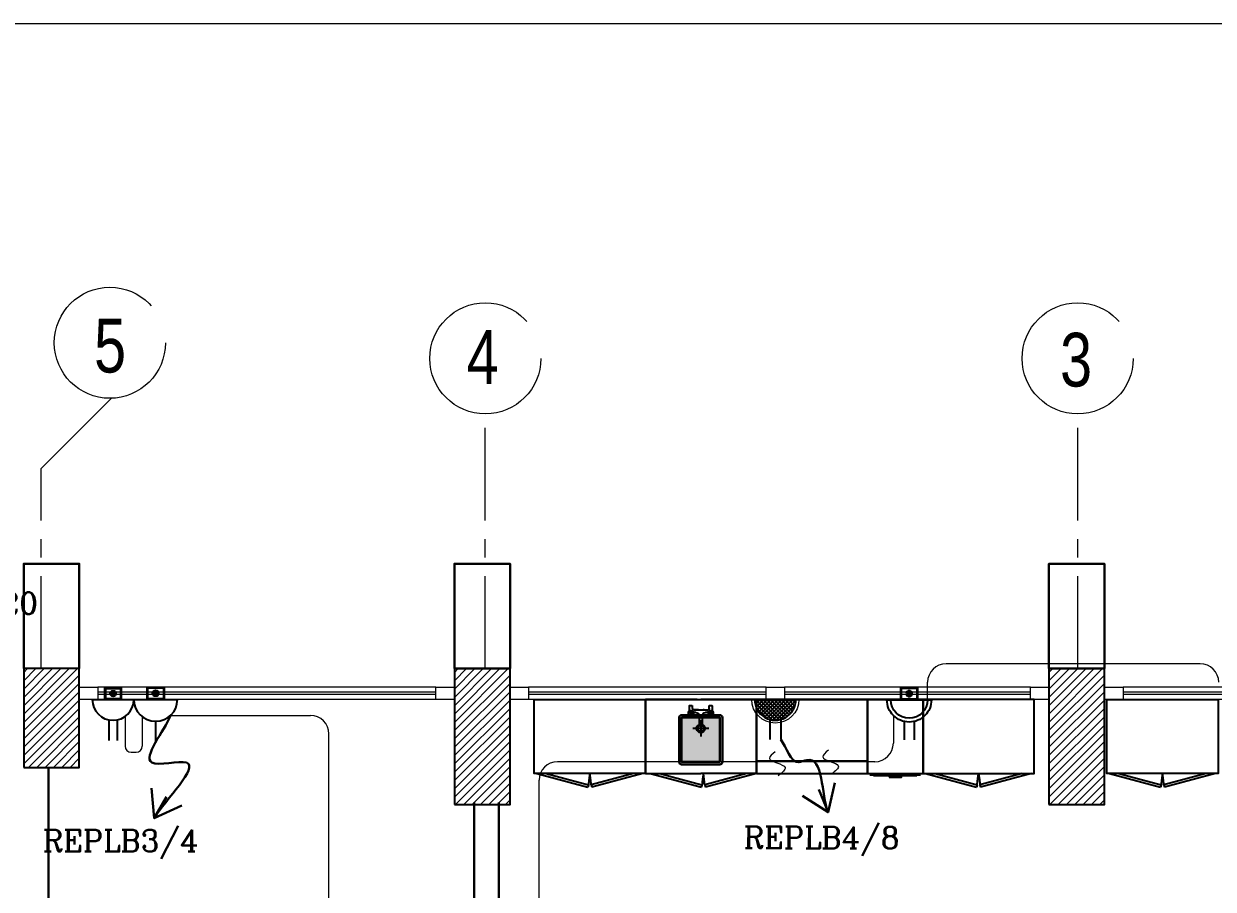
# Model space of a CAD drawing. Extents: x 1315 to 1416, y 473 to 837.
# Drawn here: x 1365.15 to 1374.78, y 692.79 to 699.8 of the extents above; entities that cross this region are included whole.
import ezdxf

# ---------------------------------------------------------------- set-up
doc = ezdxf.new("R2010")
doc.units = 0
doc.header["$MEASUREMENT"] = 0
for name, pattern in [('ACAD_ISO02W100', [15, 12, -3]), ('CENTERX2', [4, 2.5, -0.5, 0.5, -0.5]), ('DASHED', [19.05, 12.7, -6.35]), ('DASHED2', [0.375, 0.25, -0.125])]:
    doc.linetypes.add(name, pattern=pattern)
doc.layers.get('0').update_dxf_attribs({"color": 252, "linetype": 'CONTINUOUS', "lineweight": 30})
for name, color, linetype in [('-FUR', 252, 'CONTINUOUS'), ('E-SOCKETS', 6, 'CONTINUOUS'), ('POWER', 1, 'CONTINUOUS'), ('SAN', 252, 'CONTINUOUS'), ('WIRING', 4, 'CONTINUOUS')]:
    doc.layers.add(name, color=color, linetype=linetype)
for name, color, linetype, lineweight in [('axis', 252, 'CENTERX2', 5), ('Column', 252, 'CONTINUOUS', 25), ('elev', 252, 'CONTINUOUS', 9), ('hatch', 252, 'CONTINUOUS', 9), ('Socket', 3, 'CONTINUOUS', 15), ('txt in circle', 252, 'CONTINUOUS', 13), ('UG-BORDER', 20, 'CONTINUOUS', 80), ('Wall', 252, 'CONTINUOUS', 30), ('WINDOW', 252, 'CONTINUOUS', 5), ('WIRRING', 3, 'CONTINUOUS', 5)]:
    doc.layers.add(name, color=color, linetype=linetype, lineweight=lineweight)
doc.styles.add('ARIAL', font='arial.ttf')
doc.styles.add('E80', font='romanc.shx')
doc.styles.add('SOSA2', font='SOSA.shx', dxfattribs={"width": 0.8})
doc.dimstyles.new('DIM-100-IN', dxfattribs={"dimtxt": 0.22, "dimasz": 0.1, "dimexe": 0.15, "dimexo": 0.15, "dimgap": 0, "dimtad": 0, "dimrnd": 0.05, "dimzin": 1, "dimdsep": 46, "dimtxsty": 'ARIAL', "dimblk": 'DOT', "dimcen": 0.2, "dimclrd": 256, "dimclre": 256, "dimclrt": 23, "dimadec": 0, "dimazin": 0, "dimtfac": 1, "dimtmove": 2, "dimatfit": 2, "dimldrblk": 'OPEN90', "dimfxl": 0.15, "dimfxlon": 1, "dimtolj": 1, "dimtzin": 0, "dimlwe": -1, "dimarcsym": 0})

# ---------------------------------------------------------------- blocks, each defined once
blk = doc.blocks.new('A$C11ED6BD5')
at = {"layer": 'axis', "color": 0, "ltscale": 2}
blk.add_line((-17.05, 23.8228), (-16.4793, 24.3903), dxfattribs=at)
at = {"layer": 'axis', "color": 0, "ltscale": 0.3}
for p, q in [((-13.45, 22.2), (-13.45, 24.2638)), ((-8.65, 22.2), (-8.65, 24.2638)), ((-17.05, 22.2), (-17.05, 23.8228))]:
    blk.add_line(p, q, dxfattribs=at)
at = {"layer": 'axis', "color": 0}
for centre in [(-16.4927, 24.8401), (-13.45, 24.7138), (-8.65, 24.7138)]:
    blk.add_circle(centre, 0.45, dxfattribs=at)
at = {"layer": 'txt in circle', "color": 0, "ltscale": 0.01, "char_height": 0.4355, "attachment_point": 5, "style": 'SOSA2'}
for s, insert in [('5', (-16.4908, 24.8138)), ('4', (-13.4715, 24.7246)), ('3', (-8.6629, 24.7001))]:
    blk.add_mtext(s, dxfattribs=dict(at, insert=insert))
blk = doc.blocks.new('5')
at = {"layer": '-FUR', "linetype": 'ACAD_ISO02W100'}
for p, q in [((41999.7885, -66320.4478), (42000.6885, -66320.4478)), ((41999.8085, -66321.0478), (42000.2221, -66321.1587)), ((41999.8858, -66321.0478), (42000.2273, -66321.1393)), ((42000.5913, -66321.0478), (42000.2498, -66321.1393)), ((42000.6685, -66321.0478), (42000.255, -66321.1587)), ((42000.2273, -66321.1393), (42000.2221, -66321.1587)), ((42000.2498, -66321.1393), (42000.255, -66321.1587))]:
    blk.add_line(p, q, dxfattribs=at)
at = {"layer": '-FUR'}
blk.add_lwpolyline([(41999.7885, -66320.4478), (42000.6885, -66320.4478), (42000.6885, -66321.0478), (41999.7885, -66321.0478)], close=True, dxfattribs=at)
at = {"layer": '-FUR', "linetype": 'ACAD_ISO02W100'}
for centre, start, end in [((42001.7538, -66321.2808), 171.26112, 174.70691), ((41998.7233, -66321.2808), 5.29309, 8.73888)]:
    blk.add_arc(centre, 1.5331, start, end, dxfattribs=at)
blk = doc.blocks.new('YY5Y5')
at = {"layer": 'SAN', "color": 1}
for p, q in [((433.83, 542.04), (433.83, 538.56)), ((435.73, 542.41), (434.2, 542.41)), ((435.73, 540.55), (435.73, 542.41)), ((447.16, 542.41), (447.16, 540.55)), ((448.69, 542.41), (447.16, 542.41)), ((449.07, 538.56), (449.07, 542.04)), ((434.16, 537.56), (433.7, 538.02)), ((434.16, 536.15), (433.7, 535.69)), ((435.58, 537.56), (436.04, 538.02)), ((435.58, 536.15), (436.04, 535.69)), ((436.72, 537.65), (438.25, 537.65)), ((446.18, 539.55), (436.73, 539.55)), ((440.5, 535.4), (440.5, 528.74)), ((442.4, 528.74), (442.4, 535.4)), ((443.04, 539.55), (446.16, 539.55)), ((444.65, 537.65), (446.18, 537.65)), ((447.32, 537.56), (446.86, 538.02)), ((447.32, 536.15), (446.86, 535.69)), ((448.74, 537.56), (449.2, 538.02)), ((448.74, 536.15), (449.2, 535.69)), ((440.87, 528.36), (442.03, 528.36))]:
    blk.add_line(p, q, dxfattribs=at)
at = {"layer": 'SAN', "color": 1, "linetype": 'Continuous'}
blk.add_line((439.23, 539.55), (439.86, 539.55), dxfattribs=at)
at = {"layer": 'SAN', "color": 2, "linetype": 'DASHED'}
for points in [[(436.06, 527.03), (446.84, 527.03)], [(441.45, 532.42), (441.45, 521.63)]]:
    blk.add_lwpolyline(points, dxfattribs=at)
at = {"layer": 'SAN', "color": 1}
for centre, radius in [((434.87, 536.85), 2), ((434.87, 536.85), 1), ((434.87, 536.85), 0.8), ((448.03, 536.85), 2), ((448.03, 536.85), 1), ((448.03, 536.85), 0.8)]:
    blk.add_circle(centre, radius, dxfattribs=at)
for centre, radius, start, end in [((434.2, 542.04), 0.375, 90, 180), ((448.69, 542.04), 0.375, 0, 90), ((436.73, 540.55), 1, 180, 270), ((438.25, 535.4), 2.25, 0, 90), ((444.65, 535.4), 2.25, 90, 180), ((446.16, 540.55), 1, 270, 0), ((441.45, 527.03), 2.86, 109.43194, 70.56806), ((441.45, 527.03), 2.08, 117.27647, 62.72353), ((440.87, 528.74), 0.375, 180, 270), ((442.03, 528.74), 0.375, 270, 360)]:
    blk.add_arc(centre, radius, start, end, dxfattribs=at)
blk = doc.blocks.new('fd')
at = {"layer": '-FUR'}
h = blk.add_hatch(color=254, dxfattribs=at)
h.paths.add_polyline_path([(1322.6636, 576.6994), (1322.3536, 576.6994), (1322.3536, 577.0594), (1322.6636, 577.0594)], flags=16)
edge = h.paths.add_edge_path()
edge.add_line((1322.6636, 576.6794), (1322.3536, 576.6794))
edge.add_arc((1322.3536, 576.6994), 0.02, 180, 270, ccw=False)
edge.add_line((1322.3336, 576.6994), (1322.3336, 577.0594))
edge.add_arc((1322.3536, 577.0594), 0.02, 90, 180, ccw=False)
edge.add_line((1322.3536, 577.0794), (1322.6636, 577.0794))
edge.add_arc((1322.6636, 577.0594), 0.02, 0, 90, ccw=False)
edge.add_line((1322.6836, 577.0594), (1322.6836, 576.6994))
edge.add_arc((1322.6636, 576.6994), 0.02, -90, 0, ccw=False)
blk.add_hatch(color=253, dxfattribs=at).paths.add_polyline_path([(1322.6636, 577.0594), (1322.6636, 576.6994), (1322.3536, 576.6994), (1322.3536, 577.0594)])
h = blk.add_hatch(color=251, dxfattribs=at)
h.paths.add_polyline_path([(1322.6337, 577.0294), (1322.6636, 577.0594), (1322.6636, 576.6994), (1322.6336, 576.7294)])
h.paths.add_polyline_path([(1322.6336, 576.7294), (1322.6636, 576.6994), (1322.3536, 576.6994), (1322.3836, 576.7294)])
h = blk.add_hatch(color=252, dxfattribs=at)
h.paths.add_polyline_path([(1322.3836, 577.0294), (1322.3536, 577.0594), (1322.6636, 577.0594), (1322.6337, 577.0294)])
h.paths.add_polyline_path([(1322.3836, 576.7294), (1322.3536, 576.6994), (1322.3536, 577.0594), (1322.3836, 577.0294)])
for p, q in [((1322.4784, 577.2056), (1322.0597, 577.2056)), ((1322.4784, 577.2056), (1322.9597, 577.2056)), ((1322.0597, 576.6056), (1322.5097, 576.6056)), ((1322.9597, 576.6056), (1322.5097, 576.6056))]:
    blk.add_line(p, q, dxfattribs=at)
at = {"layer": '-FUR', "linetype": 'ACAD_ISO02W100'}
for p, q in [((1322.0597, 577.2056), (1322.5097, 577.2056)), ((1322.9597, 577.2056), (1322.5097, 577.2056)), ((1322.0997, 576.6056), (1322.5133, 576.4948)), ((1322.177, 576.6056), (1322.5185, 576.5141)), ((1322.8824, 576.6056), (1322.541, 576.5141)), ((1322.9597, 576.6056), (1322.5462, 576.4948)), ((1322.5185, 576.5141), (1322.5133, 576.4948)), ((1322.541, 576.5141), (1322.5462, 576.4948))]:
    blk.add_line(p, q, dxfattribs=at)
for centre, start, end in [((1324.045, 576.3727), 171.26112, 174.70691), ((1321.0144, 576.3727), 5.29309, 8.73888)]:
    blk.add_arc(centre, 1.5331, start, end, dxfattribs=at)
for p, q in [((1322.0597, 577.2056), (1322.0597, 576.6056)), ((1322.9597, 577.2056), (1322.9597, 576.6056))]:
    blk.add_line(p, q)
blk.add_lwpolyline([(1322.6636, 576.6794), (1322.3536, 576.6794, -0.414214), (1322.3336, 576.6994), (1322.3336, 577.0594, -0.414214), (1322.3536, 577.0794), (1322.6636, 577.0794, -0.414214), (1322.6836, 577.0594), (1322.6836, 576.6994, -0.414214)], format="xyb", close=True)
blk.add_lwpolyline([(1322.6636, 576.6794), (1322.3536, 576.6794, -0.414214), (1322.3336, 576.6994), (1322.3336, 577.0594, -0.414214), (1322.3536, 577.0794), (1322.6636, 577.0794, -0.414214), (1322.6836, 577.0594), (1322.6836, 576.6994, -0.414214)], format="xyb", close=True)
blk.add_lwpolyline([(1322.6636, 576.6994), (1322.3536, 576.6994), (1322.3536, 577.0594), (1322.6636, 577.0594)], close=True)
at = {"extrusion": (0, 0, -1), "xscale": 0.0121000000000322, "yscale": 0.0121000000000322, "zscale": -0.0121}
blk.add_blockref('YY5Y5', (-1327.8502, 570.5947), dxfattribs=at)
blk = doc.blocks.new('juy')
blk.add_line((1322.9597, 577.2056), (1322.9597, 576.6056))
blk.add_blockref('fd', (0, 0))
blk = doc.blocks.new('ba7es')
at = {"layer": '-FUR', "linetype": 'ACAD_ISO02W100'}
blk.add_line((1323.8895, 576.6578), (1322.9895, 576.6578), dxfattribs=at)
for p, q in [((1323.8895, 577.2578), (1322.9895, 577.2578)), ((1322.9895, 577.2578), (1322.9895, 576.6578)), ((1323.8895, 576.6578), (1323.8895, 577.2578)), ((1322.9895, 576.6578), (1322.9895, 576.7578)), ((1322.9895, 576.7578), (1323.8895, 576.7578))]:
    blk.add_line(p, q)
blk = doc.blocks.new('3')
at = {"layer": '-FUR', "linetype": 'ACAD_ISO02W100'}
blk.add_line((41990.0194, -66320.4802), (41990.4694, -66320.4802), dxfattribs=at)
at = {"layer": '-FUR'}
for p, q in [((41990.0394, -66321.0902), (41990.4494, -66321.0902)), ((41990.0694, -66321.0952), (41990.4194, -66321.0952))]:
    blk.add_line(p, q, dxfattribs=at)
blk.add_lwpolyline([(41990.0194, -66321.0802), (41990.4694, -66321.0802), (41990.4694, -66320.4802), (41990.0194, -66320.4802)], close=True, dxfattribs=at)
at = {"layer": '-FUR', "color": 1}
blk.add_lwpolyline([(41990.1944, -66321.1102), (41990.2944, -66321.1102), (41990.2944, -66321.1002), (41990.1944, -66321.1002)], close=True, dxfattribs=at)
blk = doc.blocks.new('LAB1')
h = blk.add_hatch(color=256)
h.set_gradient(color1=(255, 191, 127), color2=(255, 181, 107), one_color=1, tint=0.71)
h.paths.add_polyline_path([(991.8811, 470.2735), (991.5711, 470.2735), (991.5711, 469.9135), (991.8811, 469.9135)], flags=0)
edge = h.paths.add_edge_path(flags=17)
edge.add_line((991.8811, 470.2935), (991.5711, 470.2935))
edge.add_arc((991.5711, 470.2735), 0.02, 90, 180)
edge.add_line((991.5511, 470.2735), (991.5511, 469.9135))
edge.add_arc((991.5711, 469.9135), 0.02, 180, 270)
edge.add_line((991.5711, 469.8935), (991.8811, 469.8935))
edge.add_arc((991.8811, 469.9135), 0.02, 270, 360)
edge.add_line((991.9011, 469.9135), (991.9011, 470.2735))
edge.add_arc((991.8811, 470.2735), 0.02, 360, 450)
edge = h.paths.add_edge_path(flags=0)
edge.add_line((991.7145, 469.9805), (991.7145, 469.8999))
edge = h.paths.add_edge_path(flags=0)
edge.add_line((991.7376, 469.8999), (991.7376, 469.9805))
edge = h.paths.add_edge_path(flags=0)
edge.add_line((991.7261, 469.9359), (991.7261, 470.0664))
edge = h.paths.add_edge_path(flags=0)
edge.add_line((991.7913, 470.0012), (991.6608, 470.0012))
edge = h.paths.add_edge_path(flags=0)
edge.add_arc((991.7261, 470.0012), 0.0346, -70.56806, 250.56806, ccw=False)
edge = h.paths.add_edge_path(flags=0)
edge.add_arc((991.7261, 470.0012), 0.0251, -62.72353, 242.72353, ccw=False)
edge = h.paths.add_edge_path(flags=0)
edge.add_arc((991.7191, 469.9805), 0.00454, 90, 180, ccw=False)
edge = h.paths.add_edge_path(flags=0)
edge.add_arc((991.7331, 469.9805), 0.00454, 0, 90, ccw=False)
edge = h.paths.add_edge_path(flags=0)
edge.add_line((991.7331, 469.985), (991.7191, 469.985))
edge = h.paths.add_edge_path(flags=16)
edge.add_arc((991.6464, 469.8823), 0.0121, 0, 360, ccw=False)
edge = h.paths.add_edge_path(flags=16)
edge.add_line((991.7971, 469.8908), (991.7916, 469.8964))
edge = h.paths.add_edge_path(flags=16)
edge.add_line((991.8143, 469.8908), (991.8198, 469.8964))
edge = h.paths.add_edge_path(flags=16)
edge.add_line((991.6379, 469.8908), (991.6323, 469.8964))
edge = h.paths.add_edge_path(flags=16)
edge.add_line((991.655, 469.8908), (991.6606, 469.8964))
h = blk.add_hatch(color=256)
h.set_gradient(color1=(255, 191, 127), color2=(255, 181, 107), one_color=1, tint=0.71)
edge = h.paths.add_edge_path(flags=17)
edge.add_line((991.8811, 470.2935), (991.5711, 470.2935))
edge.add_arc((991.5711, 470.2735), 0.02, 90, 180)
edge.add_line((991.5511, 470.2735), (991.5511, 469.9135))
edge.add_arc((991.5711, 469.9135), 0.02, 180, 270)
edge.add_line((991.5711, 469.8935), (991.8811, 469.8935))
edge.add_arc((991.8811, 469.9135), 0.02, 270, 360)
edge.add_line((991.9011, 469.9135), (991.9011, 470.2735))
edge.add_arc((991.8811, 470.2735), 0.02, 360, 450)
h.paths.add_polyline_path([(991.8811, 470.2735), (991.5711, 470.2735), (991.5711, 469.9135), (991.8811, 469.9135)], flags=0)
edge = h.paths.add_edge_path(flags=0)
edge.add_line((991.7145, 469.9805), (991.7145, 469.8999))
edge = h.paths.add_edge_path(flags=0)
edge.add_line((991.7376, 469.8999), (991.7376, 469.9805))
edge = h.paths.add_edge_path(flags=0)
edge.add_line((991.7261, 469.9359), (991.7261, 470.0664))
edge = h.paths.add_edge_path(flags=0)
edge.add_line((991.7913, 470.0012), (991.6608, 470.0012))
edge = h.paths.add_edge_path(flags=0)
edge.add_arc((991.7261, 470.0012), 0.0346, -70.56806, 250.56806, ccw=False)
edge = h.paths.add_edge_path(flags=0)
edge.add_arc((991.7261, 470.0012), 0.0251, -62.72353, 242.72353, ccw=False)
edge = h.paths.add_edge_path(flags=0)
edge.add_arc((991.7191, 469.9805), 0.00454, 90, 180, ccw=False)
edge = h.paths.add_edge_path(flags=0)
edge.add_arc((991.7331, 469.9805), 0.00454, 0, 90, ccw=False)
edge = h.paths.add_edge_path(flags=0)
edge.add_line((991.7331, 469.985), (991.7191, 469.985))
edge = h.paths.add_edge_path(flags=16)
edge.add_arc((991.6464, 469.8823), 0.0121, 0, 360, ccw=False)
edge = h.paths.add_edge_path(flags=16)
edge.add_line((991.7971, 469.8908), (991.7916, 469.8964))
edge = h.paths.add_edge_path(flags=16)
edge.add_line((991.8143, 469.8908), (991.8198, 469.8964))
edge = h.paths.add_edge_path(flags=16)
edge.add_line((991.6379, 469.8908), (991.6323, 469.8964))
edge = h.paths.add_edge_path(flags=16)
edge.add_line((991.655, 469.8908), (991.6606, 469.8964))
h = blk.add_hatch(color=256)
h.set_gradient(color1=(255, 191, 127), color2=(255, 181, 107), one_color=1, tint=0.71)
edge = h.paths.add_edge_path(flags=16)
edge.add_line((991.8811, 470.2935), (991.5711, 470.2935))
edge.add_arc((991.5711, 470.2735), 0.02, 90, 180)
edge.add_line((991.5511, 470.2735), (991.5511, 469.9135))
edge.add_arc((991.5711, 469.9135), 0.02, 180, 270)
edge.add_line((991.5711, 469.8935), (991.8811, 469.8935))
edge.add_arc((991.8811, 469.9135), 0.02, 270, 360)
edge.add_line((991.9011, 469.9135), (991.9011, 470.2735))
edge.add_arc((991.8811, 470.2735), 0.02, 360, 450)
edge = h.paths.add_edge_path()
edge.add_arc((991.6464, 469.8823), 0.0242, 0, 360, ccw=False)
edge = h.paths.add_edge_path(flags=16)
edge.add_arc((991.6464, 469.8823), 0.0121, 0, 360, ccw=False)
edge = h.paths.add_edge_path(flags=16)
edge.add_arc((991.6464, 469.8823), 0.00968, 0, 360, ccw=False)
edge = h.paths.add_edge_path(flags=16)
edge.add_line((991.6379, 469.8908), (991.6323, 469.8964))
edge = h.paths.add_edge_path(flags=16)
edge.add_line((991.6379, 469.8737), (991.6323, 469.8682))
edge = h.paths.add_edge_path(flags=16)
edge.add_line((991.655, 469.8908), (991.6606, 469.8964))
edge = h.paths.add_edge_path(flags=16)
edge.add_line((991.655, 469.8737), (991.6606, 469.8682))
h = blk.add_hatch(color=256)
h.set_gradient(color1=(255, 191, 127), color2=(255, 181, 107), one_color=1, tint=0.71)
edge = h.paths.add_edge_path(flags=16)
edge.add_line((991.8811, 470.2935), (991.5711, 470.2935))
edge.add_arc((991.5711, 470.2735), 0.02, 90, 180)
edge.add_line((991.5511, 470.2735), (991.5511, 469.9135))
edge.add_arc((991.5711, 469.9135), 0.02, 180, 270)
edge.add_line((991.5711, 469.8935), (991.8811, 469.8935))
edge.add_arc((991.8811, 469.9135), 0.02, 270, 360)
edge.add_line((991.9011, 469.9135), (991.9011, 470.2735))
edge.add_arc((991.8811, 470.2735), 0.02, 360, 450)
edge = h.paths.add_edge_path()
edge.add_arc((991.8057, 469.8823), 0.0242, 0, 360, ccw=False)
edge = h.paths.add_edge_path(flags=16)
edge.add_arc((991.8057, 469.8823), 0.0121, 0, 360, ccw=False)
edge = h.paths.add_edge_path(flags=16)
edge.add_arc((991.8057, 469.8823), 0.00968, 0, 360, ccw=False)
edge = h.paths.add_edge_path(flags=16)
edge.add_line((991.7971, 469.8908), (991.7916, 469.8964))
edge = h.paths.add_edge_path(flags=16)
edge.add_line((991.7971, 469.8737), (991.7916, 469.8682))
edge = h.paths.add_edge_path(flags=16)
edge.add_line((991.8143, 469.8908), (991.8198, 469.8964))
edge = h.paths.add_edge_path(flags=16)
edge.add_line((991.8143, 469.8737), (991.8198, 469.8682))
h = blk.add_hatch(color=256)
h.set_gradient(color1=(255, 191, 127), color2=(255, 181, 107), one_color=1, tint=0.71)
edge = h.paths.add_edge_path(flags=16)
edge.add_line((991.8811, 470.2935), (991.5711, 470.2935))
edge.add_arc((991.5711, 470.2735), 0.02, 90, 180)
edge.add_line((991.5511, 470.2735), (991.5511, 469.9135))
edge.add_arc((991.5711, 469.9135), 0.02, 180, 270)
edge.add_line((991.5711, 469.8935), (991.8811, 469.8935))
edge.add_arc((991.8811, 469.9135), 0.02, 270, 360)
edge.add_line((991.9011, 469.9135), (991.9011, 470.2735))
edge.add_arc((991.8811, 470.2735), 0.02, 360, 450)
edge = h.paths.add_edge_path(flags=0)
edge.add_line((991.7145, 469.9805), (991.7145, 469.8999))
edge = h.paths.add_edge_path()
edge.add_arc((991.6873, 469.8999), 0.0272, 270, 360, ccw=False)
h = blk.add_hatch(color=256)
h.set_gradient(color1=(255, 191, 127), color2=(255, 181, 107), one_color=1, tint=0.71)
edge = h.paths.add_edge_path(flags=16)
edge.add_line((991.8811, 470.2935), (991.5711, 470.2935))
edge.add_arc((991.5711, 470.2735), 0.02, 90, 180)
edge.add_line((991.5511, 470.2735), (991.5511, 469.9135))
edge.add_arc((991.5711, 469.9135), 0.02, 180, 270)
edge.add_line((991.5711, 469.8935), (991.8811, 469.8935))
edge.add_arc((991.8811, 469.9135), 0.02, 270, 360)
edge.add_line((991.9011, 469.9135), (991.9011, 470.2735))
edge.add_arc((991.8811, 470.2735), 0.02, 360, 450)
edge = h.paths.add_edge_path(flags=0)
edge.add_line((991.7376, 469.8999), (991.7376, 469.9805))
edge = h.paths.add_edge_path()
edge.add_arc((991.7648, 469.8999), 0.0272, 180, 270, ccw=False)
h = blk.add_hatch(color=256)
h.set_gradient(color1=(255, 191, 127), color2=(255, 181, 107), one_color=1, tint=0.71)
edge = h.paths.add_edge_path(flags=16)
edge.add_line((991.8811, 470.2935), (991.5711, 470.2935))
edge.add_arc((991.5711, 470.2735), 0.02, 90, 180)
edge.add_line((991.5511, 470.2735), (991.5511, 469.9135))
edge.add_arc((991.5711, 469.9135), 0.02, 180, 270)
edge.add_line((991.5711, 469.8935), (991.8811, 469.8935))
edge.add_arc((991.8811, 469.9135), 0.02, 270, 360)
edge.add_line((991.9011, 469.9135), (991.9011, 470.2735))
edge.add_arc((991.8811, 470.2735), 0.02, 360, 450)
h.paths.add_polyline_path([(991.8811, 470.2735), (991.5711, 470.2735), (991.5711, 469.9135), (991.8811, 469.9135)], flags=0)
edge = h.paths.add_edge_path(flags=17)
edge.add_line((991.8811, 470.2935), (991.5711, 470.2935))
edge.add_arc((991.5711, 470.2735), 0.02, 90, 180)
edge.add_line((991.5511, 470.2735), (991.5511, 469.9135))
edge.add_arc((991.5711, 469.9135), 0.02, 180, 270)
edge.add_line((991.5711, 469.8935), (991.8811, 469.8935))
edge.add_arc((991.8811, 469.9135), 0.02, 270, 360)
edge.add_line((991.9011, 469.9135), (991.9011, 470.2735))
edge.add_arc((991.8811, 470.2735), 0.02, 360, 450)
edge = h.paths.add_edge_path(flags=0)
edge.add_line((991.7145, 469.9805), (991.7145, 469.8999))
edge = h.paths.add_edge_path(flags=0)
edge.add_line((991.7376, 469.8999), (991.7376, 469.9805))
edge = h.paths.add_edge_path(flags=0)
edge.add_line((991.7261, 469.9359), (991.7261, 470.0664))
edge = h.paths.add_edge_path(flags=0)
edge.add_line((991.7913, 470.0012), (991.6608, 470.0012))
edge = h.paths.add_edge_path(flags=0)
edge.add_arc((991.7261, 470.0012), 0.0346, -70.56806, 250.56806, ccw=False)
edge = h.paths.add_edge_path(flags=0)
edge.add_arc((991.7261, 470.0012), 0.0251, -62.72353, 242.72353, ccw=False)
edge = h.paths.add_edge_path(flags=0)
edge.add_arc((991.7191, 469.9805), 0.00454, 90, 180, ccw=False)
edge = h.paths.add_edge_path(flags=0)
edge.add_arc((991.7331, 469.9805), 0.00454, 0, 90, ccw=False)
edge = h.paths.add_edge_path(flags=0)
edge.add_line((991.7331, 469.985), (991.7191, 469.985))
edge = h.paths.add_edge_path(flags=16)
edge.add_arc((991.8057, 469.8823), 0.0121, 0, 360, ccw=False)
edge = h.paths.add_edge_path(flags=16)
edge.add_arc((991.6464, 469.8823), 0.0121, 0, 360, ccw=False)
edge = h.paths.add_edge_path(flags=16)
edge.add_line((991.7971, 469.8908), (991.7916, 469.8964))
edge = h.paths.add_edge_path(flags=16)
edge.add_line((991.8143, 469.8908), (991.8198, 469.8964))
edge = h.paths.add_edge_path(flags=16)
edge.add_line((991.6379, 469.8908), (991.6323, 469.8964))
edge = h.paths.add_edge_path(flags=16)
edge.add_line((991.655, 469.8908), (991.6606, 469.8964))
h = blk.add_hatch(color=256)
h.set_gradient(color1=(255, 191, 127), color2=(255, 181, 107), one_color=1, tint=0.71)
edge = h.paths.add_edge_path()
edge.add_arc((991.6464, 469.8823), 0.0242, 0, 360, ccw=False)
edge = h.paths.add_edge_path(flags=16)
edge.add_arc((991.6464, 469.8823), 0.0121, 0, 360, ccw=False)
edge = h.paths.add_edge_path(flags=16)
edge.add_arc((991.6464, 469.8823), 0.00968, 0, 360, ccw=False)
edge = h.paths.add_edge_path(flags=16)
edge.add_line((991.6379, 469.8908), (991.6323, 469.8964))
edge = h.paths.add_edge_path(flags=16)
edge.add_line((991.6379, 469.8737), (991.6323, 469.8682))
edge = h.paths.add_edge_path(flags=16)
edge.add_line((991.655, 469.8908), (991.6606, 469.8964))
edge = h.paths.add_edge_path(flags=16)
edge.add_line((991.655, 469.8737), (991.6606, 469.8682))
h = blk.add_hatch(color=256)
h.set_gradient(color1=(255, 191, 127), color2=(255, 181, 107), one_color=1, tint=0.71)
edge = h.paths.add_edge_path()
edge.add_arc((991.8057, 469.8823), 0.0242, 0, 360, ccw=False)
edge = h.paths.add_edge_path(flags=16)
edge.add_arc((991.8057, 469.8823), 0.00968, 0, 360, ccw=False)
edge = h.paths.add_edge_path(flags=16)
edge.add_line((991.7971, 469.8908), (991.7916, 469.8964))
edge = h.paths.add_edge_path(flags=16)
edge.add_line((991.7971, 469.8737), (991.7916, 469.8682))
edge = h.paths.add_edge_path(flags=16)
edge.add_line((991.8143, 469.8908), (991.8198, 469.8964))
edge = h.paths.add_edge_path(flags=16)
edge.add_line((991.8143, 469.8737), (991.8198, 469.8682))
h = blk.add_hatch(color=256)
h.set_gradient(color1=(255, 191, 127), color2=(255, 181, 107), one_color=1, tint=0.71)
edge = h.paths.add_edge_path(flags=17)
edge.add_arc((991.8057, 469.8823), 0.0121, 0, 360, ccw=False)
edge = h.paths.add_edge_path(flags=16)
edge.add_arc((991.8057, 469.8823), 0.00968, 0, 360, ccw=False)
edge = h.paths.add_edge_path(flags=16)
edge.add_line((991.7971, 469.8908), (991.7916, 469.8964))
edge = h.paths.add_edge_path(flags=16)
edge.add_line((991.7971, 469.8737), (991.7916, 469.8682))
edge = h.paths.add_edge_path(flags=16)
edge.add_line((991.8143, 469.8908), (991.8198, 469.8964))
edge = h.paths.add_edge_path(flags=16)
edge.add_line((991.8143, 469.8737), (991.8198, 469.8682))
at = {"xscale": -1, "rotation": 180}
for name, p in [('5', (-41009.4114, -65850.6805)), ('juy', (-330.7826, 1046.9729)), ('5', (-41004.7709, -65850.6805)), ('3', (-40996.9423, -65850.7129))]:
    blk.add_blockref(name, p, dxfattribs=at)
at = {"rotation": 179.999999999975}
for name, p in [('5', (42994.2157, -65850.6805)), ('ba7es', (2316.0667, 1047.0251))]:
    blk.add_blockref(name, p, dxfattribs=at)
blk = doc.blocks.new('DOUBLEX POWER SOCKET')
at = {"layer": 'POWER', "ltscale": 0.05}
h = blk.add_hatch(dxfattribs=at)
h.set_pattern_fill('ANSI37', color=213, scale=0.000177778, angle=-90, style=0)
h.set_pattern_definition([(135, (-134.804893, -140.661473), (0.0117851071, 0.0117851071), []), (45, (-134.804893, -140.661473), (0.0117851071, -0.0117851071), [])])
edge = h.paths.add_edge_path()
edge.add_line((112.7598, -131.9321), (112.4931, -131.9321))
edge.add_ellipse((112.6264, -131.9321), major_axis=(0.1333, 0), ratio=1, start_angle=0.00923, end_angle=180.00923, ccw=False)
at = {"color": 7}
blk.add_arc((112.6264, -131.9321), 0.1515, 0, 180, dxfattribs=at)
at = {"layer": 'POWER', "color": 6}
for p, q in [((112.5918, -131.8033), (112.5918, -131.6747)), ((112.6611, -131.8033), (112.6611, -131.6747)), ((112.8264, -131.9321), (112.4264, -131.9321))]:
    blk.add_line(p, q, dxfattribs=at)
at = {"layer": 'POWER', "color": 6, "extrusion": (0, 0, -1)}
blk.add_ellipse((112.6264, -131.9321), major_axis=(0.1333, 0), ratio=1, start_param=3.141431, end_param=6.283024, dxfattribs=at)
blk = doc.blocks.new('DOPLEX SOCKET WP')
at = {"layer": 'E-SOCKETS'}
blk.add_hatch(color=2, dxfattribs=at).paths.add_polyline_path([(48.2533, -124.2906, -1), (48.301, -124.2906, -1)])
at = {"layer": 'E-SOCKETS', "color": 2}
for p, q in [((48.2373, -124.0647), (48.2373, -123.9156)), ((48.3173, -124.0647), (48.3173, -123.9156)), ((48.0968, -124.2406), (48.4575, -124.2406)), ((48.1027, -124.2406), (48.4515, -124.2406))]:
    blk.add_line(p, q, dxfattribs=at)
for points in [[(48.3454, -124.2406), (48.2089, -124.2406), (48.2089, -124.3406), (48.3454, -124.3406)], [(48.3388, -124.2471), (48.2154, -124.2471), (48.2154, -124.3341), (48.3388, -124.3341)]]:
    blk.add_lwpolyline(points, close=True, dxfattribs=at)
blk.add_circle((48.2771, -124.2906), 0.0239, dxfattribs=at)
at = {"layer": 'E-SOCKETS', "color": 7, "linetype": 'DASHED'}
blk.add_arc((48.2771, -124.2406), 0.1804, 0, 180, dxfattribs=at)
at = {"layer": 'E-SOCKETS', "color": 2}
blk.add_arc((48.2771, -124.2406), 0.1491, 0, 180, dxfattribs=at)
blk = doc.blocks.new('_Dot')
at = {"color": 0, "linetype": 'ByBlock', "lineweight": -2}
blk.add_line((-0.5, 0), (-1, 0), dxfattribs=at)
at = {"color": 0, "linetype": 'ByBlock', "const_width": 0.5}
blk.add_lwpolyline([(-0.25, 0, 1), (0.25, 0, 1)], format="xyb", close=True, dxfattribs=at)
blk = doc.blocks.new('220v outlet')
at = {"layer": 'E-SOCKETS'}
blk.add_hatch(color=2, dxfattribs=at).paths.add_polyline_path([(100.561, -42.975, 1), (100.464, -42.975, 1)])
at = {"layer": 'E-SOCKETS', "color": 2}
for p, q in [((100.512, -42.52), (100.512, -42.175)), ((100.866, -42.874), (100.159, -42.874)), ((100.866, -42.874), (100.159, -42.874))]:
    blk.add_line(p, q, dxfattribs=at)
for points in [[(100.374, -42.874), (100.651, -42.874), (100.651, -43.077), (100.374, -43.077)], [(100.387, -42.887), (100.638, -42.887), (100.638, -43.063), (100.387, -43.063)]]:
    blk.add_lwpolyline(points, close=True, dxfattribs=at)
blk.add_circle((100.512, -42.975), 0.0484, dxfattribs=at)
blk.add_arc((100.512, -42.874), 0.353, 0, 180, dxfattribs=at)
blk = doc.blocks.new('A$C14C34A6D')
at = {"layer": 'E-SOCKETS'}
blk.add_hatch(color=2, dxfattribs=at).paths.add_polyline_path([(0.047, -0.097, 1), (-0.047, -0.097, 1)])
at = {"layer": 'E-SOCKETS', "color": 2}
for p, q in [((-0.07, 0.333), (-0.07, 0.672)), ((0.07, 0.333), (0.07, 0.672)), ((0.34, 0), (-0.34, 0)), ((0.34, 0), (-0.34, 0))]:
    blk.add_line(p, q, dxfattribs=at)
for points in [[(-0.133, 0), (0.133, 0), (0.133, -0.195), (-0.133, -0.195)], [(-0.12, -0.013), (0.12, -0.013), (0.12, -0.182), (-0.12, -0.182)]]:
    blk.add_lwpolyline(points, close=True, dxfattribs=at)
blk.add_circle((0, -0.097), 0.0465, dxfattribs=at)
blk.add_arc((0, 0), 0.34, 0, 180, dxfattribs=at)

msp = doc.modelspace()

# ---------------------------------------------------------------- hatches: boundary and pattern name
at = {"layer": 'hatch'}
h = msp.add_hatch(dxfattribs=at)
h.set_pattern_fill('ANSI31', color=256, scale=0.015, style=0)
h.set_pattern_definition([(45, (1557.353467, 356.156944), (-0.0336759605, 0.0336759605), [])])
h.paths.add_polyline_path([(1365.1463, 693.779), (1365.5963, 693.779), (1365.5963, 694.5791), (1365.1463, 694.5791)])
h = msp.add_hatch(dxfattribs=at)
h.set_pattern_fill('ANSI31', color=256, scale=0.015, style=0)
h.set_pattern_definition([(45, (1560.84348, 356.156944), (-0.0336759605, 0.0336759605), [])])
h.paths.add_polyline_path([(1368.6363, 693.479), (1369.0863, 693.479), (1369.0863, 694.5791), (1368.6363, 694.5791)])
h = msp.add_hatch(dxfattribs=at)
h.set_pattern_fill('ANSI31', color=256, scale=0.015, style=0)
h.set_pattern_definition([(45, (1565.66078, 356.156944), (-0.0336759605, 0.0336759605), [])])
h.paths.add_polyline_path([(1373.4536, 693.479), (1373.9036, 693.479), (1373.9036, 694.5791), (1373.4536, 694.5791)])

# ---------------------------------------------------------------- linework, layer by layer
at = {"layer": 'Column'}
for points in [[(1365.1463, 693.779), (1365.5963, 693.779), (1365.5963, 694.5791), (1365.1463, 694.5791)], [(1368.6363, 693.479), (1369.0863, 693.479), (1369.0863, 694.5791), (1368.6363, 694.5791)], [(1373.4536, 693.479), (1373.9036, 693.479), (1373.9036, 694.5791), (1373.4536, 694.5791)]]:
    msp.add_lwpolyline(points, close=True, dxfattribs=at)
at = {"layer": 'elev', "linetype": 'Continuous'}
for points in [[(1365.5963, 694.4291), (1365.7463, 694.4291), (1365.7463, 694.3291), (1365.5963, 694.3291)], [(1368.4863, 694.4291), (1368.6363, 694.4291), (1368.6363, 694.3291), (1368.4863, 694.3291)], [(1369.0865, 694.4291), (1369.2365, 694.4291), (1369.2365, 694.3291), (1369.0865, 694.3291)], [(1371.1613, 694.4291), (1371.3113, 694.4291), (1371.3113, 694.3291), (1371.1613, 694.3291)], [(1373.3036, 694.4291), (1373.4536, 694.4291), (1373.4536, 694.3291), (1373.3036, 694.3291)], [(1373.9036, 694.4291), (1374.0536, 694.4291), (1374.0536, 694.3291), (1373.9036, 694.3291)]]:
    msp.add_lwpolyline(points, close=True, dxfattribs=at)
at = {"layer": 'UG-BORDER', "color": 14, "lineweight": 20}
msp.add_line((1394.7925, 699.8033), (1315.7801, 699.8033), dxfattribs=at)
at = {"layer": 'Wall', "linetype": 'Continuous'}
for p, q in [((1365.3463, 693.779), (1365.3463, 691.3791)), ((1368.7963, 690.2791), (1368.7963, 693.4959)), ((1368.9963, 688.3291), (1368.9963, 693.4938))]:
    msp.add_line(p, q, dxfattribs=at)
msp.add_lwpolyline([(1365.5963, 694.5791), (1365.5963, 694.5791), (1365.5963, 695.4291), (1365.1463, 695.4291), (1365.1463, 694.5791)], dxfattribs=at)
for points in [[(1368.6363, 694.5791), (1369.0863, 694.5791), (1369.0863, 695.4291), (1368.6363, 695.4291)], [(1373.4536, 694.5791), (1373.9036, 694.5791), (1373.9036, 695.4291), (1373.4536, 695.4291)]]:
    msp.add_lwpolyline(points, close=True, dxfattribs=at)
at = {"layer": 'WINDOW', "linetype": 'Continuous'}
for p, q in [((1368.4863, 694.4291), (1365.7463, 694.4291)), ((1368.4863, 694.3891), (1365.7463, 694.3891)), ((1368.4863, 694.3691), (1365.7463, 694.3691)), ((1371.1613, 694.4291), (1369.2365, 694.4291)), ((1371.1613, 694.3891), (1369.2365, 694.3891)), ((1371.1613, 694.3691), (1369.2365, 694.3691)), ((1373.3036, 694.4291), (1371.3113, 694.4291)), ((1373.3036, 694.3891), (1371.3113, 694.3891)), ((1373.3036, 694.3691), (1371.3113, 694.3691)), ((1375.995, 694.4291), (1374.0536, 694.4291)), ((1375.995, 694.3891), (1374.0536, 694.3891)), ((1375.995, 694.3691), (1374.0536, 694.3691)), ((1368.4863, 694.3291), (1365.7463, 694.3291)), ((1371.1613, 694.3291), (1369.2365, 694.3291)), ((1373.3036, 694.3291), (1371.3113, 694.3291)), ((1375.995, 694.3291), (1374.0536, 694.3291))]:
    msp.add_line(p, q, dxfattribs=at)
at = {"layer": 'WIRRING', "color": 3}
for p, q in [((1374.6793, 694.6187), (1372.6201, 694.6187)), ((1372.4701, 694.3267), (1372.4701, 694.4687)), ((1365.9669, 694.1918), (1365.9669, 693.9521)), ((1366.1057, 694.1894), (1366.1057, 693.9521)), ((1372.1926, 694.1999), (1372.1926, 693.975)), ((1366.0169, 693.9021), (1366.0557, 693.9021)), ((1369.3213, 691.9013), (1369.3213, 693.675))]:
    msp.add_line(p, q, dxfattribs=at)
at = {"layer": 'WIRRING', "linetype": 'Continuous'}
for p, q in [((1366.3358, 694.2005), (1367.4689, 694.2005)), ((1367.6189, 690.3734), (1367.6189, 694.0505))]:
    msp.add_line(p, q, dxfattribs=at)
at = {"layer": 'WIRRING'}
for p, q in [((1371.2231, 693.825), (1369.4713, 693.825)), ((1372.0426, 693.825), (1371.6879, 693.825))]:
    msp.add_line(p, q, dxfattribs=at)
at = {"layer": 'WIRRING', "color": 3}
for centre, radius, start, end in [((1372.6201, 694.4687), 0.15, 90, 180), ((1374.6793, 694.4687), 0.15, 0, 90), ((1372.0426, 693.975), 0.15, 270, 0), ((1366.0169, 693.9521), 0.05, 180, 270), ((1366.0557, 693.9521), 0.05, 270, 0), ((1369.4713, 693.675), 0.15, 90, 180)]:
    msp.add_arc(centre, radius, start, end, dxfattribs=at)
at = {"layer": 'WIRRING', "linetype": 'Continuous'}
msp.add_arc((1367.4689, 694.0505), 0.15, 0, 90, dxfattribs=at)
at = {"layer": 'WIRRING', "color": 3}
for points in [[(1371.2355, 693.9065), (1371.1887, 693.8518), (1371.3152, 693.7785), (1371.2605, 693.7113)], [(1371.6672, 693.9188), (1371.6203, 693.8642), (1371.7468, 693.7908), (1371.6922, 693.7237)]]:
    msp.add_spline(points, degree=3, dxfattribs=at)

# ---------------------------------------------------------------- block references
at = {"color": 3, "xscale": -1, "rotation": 180}
msp.add_blockref('LAB1', (378.906, 1164.0964), dxfattribs=at)
at = {"layer": 'axis'}
msp.add_blockref('A$C11ED6BD5', (1382.3363, 672.3791), dxfattribs=at)
at = {"layer": 'Socket', "color": 3, "linetype": 'DASHED2', "xscale": 0.4950000000000046, "yscale": 0.4950000000000046, "zscale": 0.4950000000000046, "rotation": 180}
msp.add_blockref('A$C14C34A6D', (1365.8694, 694.3289), dxfattribs=at)
at = {"layer": 'WIRRING', "color": 3, "linetype": 'Continuous', "xscale": 0.5, "yscale": 0.5, "zscale": 0.5, "rotation": 180}
msp.add_blockref('220v outlet', (1416.4706, 672.8919), dxfattribs=at)
at = {"layer": 'WIRRING', "linetype": 'Continuous', "xscale": -1, "rotation": 180}
msp.add_blockref('DOPLEX SOCKET WP', (1324.0438, 570.0861), dxfattribs=at)
at = {"layer": 'WIRRING', "linetype": 'Continuous', "xscale": -1.258540144319567, "yscale": 1.258540144319567, "zscale": 1.25854014431959, "rotation": 180}
msp.add_blockref('DOUBLEX POWER SOCKET', (1229.4914, 528.2872), dxfattribs=at)

# ---------------------------------------------------------------- texts
at = {"layer": 'WIRING', "color": 7, "style": 'E80'}
for s, p in [('REPLB3/16,18,20', (1363.1212, 695.0213, -162.9789)), ('REPLB3/4', (1365.3, 693.0965, -162.9789))]:
    msp.add_text(s, height=0.1764, dxfattribs=at).set_placement(p)
at = {"layer": 'WIRING', "color": 7, "extrusion": (-5.9614e-05, -0.021173, 0.999776), "style": 'E80'}
msp.add_text('REPLB4/8', height=0.1764, rotation=360, dxfattribs=at).set_placement((1369.0226, 696.8255, -14.7575))

# ---------------------------------------------------------------- leaders
at = {"layer": 'WIRRING', "color": 6, "linetype": 'ByBlock', "path_type": 1}
for points in [[(1366.204, 693.3669), (1366.4641, 693.8184), (1366.1836, 693.8189), (1366.3358, 694.2005)], [(1371.6639, 693.4163), (1371.4904, 693.8385), (1371.4258, 693.8209), (1371.2799, 694.0051)]]:
    msp.add_leader(points, dimstyle='DIM-100-IN', override={"dimasz": 0.2, "dimgap": 0.1, "dimtad": 0, "dimfxl": 1.25, "dimfxlon": 1}, dxfattribs=at)

doc.saveas('drawing.dxf')
